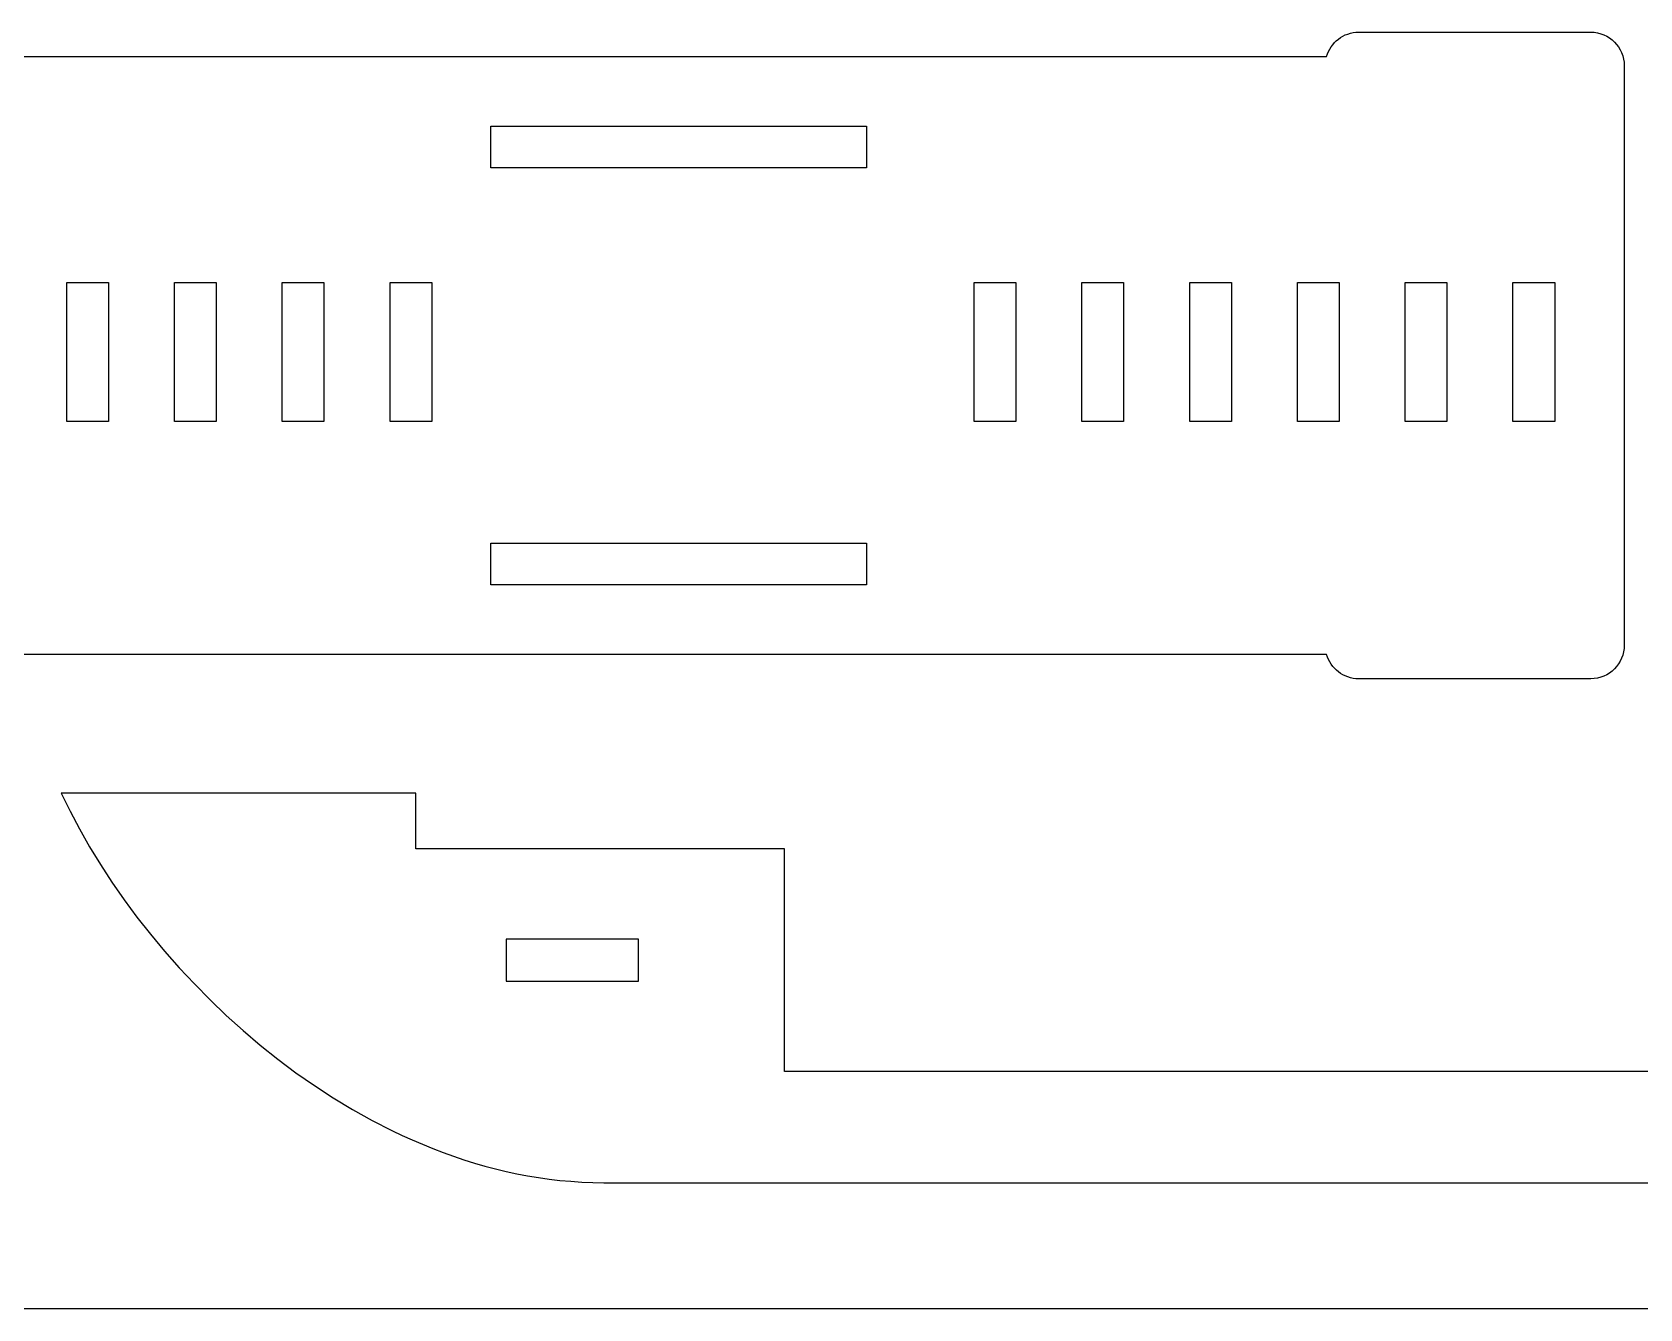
# Model space of a CAD drawing. Extents: x -4267 to 4267, y -2692 to 2692.
# Drawn here: x -3133 to -1744, y 48 to 1152 of the extents above; entities that cross this region are included whole.
import ezdxf

# ---------------------------------------------------------------- set-up
doc = ezdxf.new("R2010")
doc.units = 0
doc.header["$MEASUREMENT"] = 0
doc.layers.get('0').update_dxf_attribs({"linetype": 'CONTINUOUS'})

msp = doc.modelspace()

# ---------------------------------------------------------------- linework, layer by layer
for p, q in [((-2010.7, 1138.9), (-2009.3, 1140.7)), ((-2009.3, 1140.7), (-2007.8, 1142.5)), ((-2007.8, 1142.5), (-2006.2, 1144.1)), ((-2006.2, 1144.1), (-2004.4, 1145.6)), ((-2004.4, 1145.6), (-2002.5, 1146.9)), ((-2002.5, 1146.9), (-2000.5, 1148.1)), ((-2000.5, 1148.1), (-1998.5, 1149.1)), ((-1998.5, 1149.1), (-1996.3, 1149.9)), ((-1996.3, 1149.9), (-1994, 1150.6)), ((-1994, 1150.6), (-1991.7, 1151.1)), ((-1991.7, 1151.1), (-1989.3, 1151.4)), ((-1989.3, 1151.4), (-1986.9, 1151.5)), ((-1986.9, 1151.5), (-1786.2, 1151.5)), ((-1786.2, 1151.5), (-1783.2, 1151.4)), ((-1783.2, 1151.4), (-1780.4, 1150.9)), ((-1780.4, 1150.9), (-1777.6, 1150.2)), ((-1777.6, 1150.2), (-1775, 1149.2)), ((-1775, 1149.2), (-1772.5, 1148)), ((-1772.5, 1148), (-1770.1, 1146.5)), ((-1770.1, 1146.5), (-1767.9, 1144.9)), ((-1767.9, 1144.9), (-1765.8, 1143)), ((-1765.8, 1143), (-1763.9, 1140.9)), ((-1763.9, 1140.9), (-1762.3, 1138.7)), ((-3345, 1130.5), (-2014.6, 1130.5)), ((-2014.6, 1130.5), (-2013.9, 1132.7)), ((-2013.9, 1132.7), (-2013, 1134.9)), ((-2013, 1134.9), (-2011.9, 1136.9)), ((-2011.9, 1136.9), (-2010.7, 1138.9)), ((-1762.3, 1138.7), (-1760.8, 1136.3)), ((-1760.8, 1136.3), (-1759.6, 1133.8)), ((-1759.6, 1133.8), (-1758.6, 1131.1)), ((-1758.6, 1131.1), (-1757.9, 1128.3)), ((-1757.9, 1128.3), (-1757.5, 1125.5)), ((-1757.5, 1125.5), (-1757.3, 1122.5)), ((-1757.3, 1122.5), (-1757.3, 621.6)), ((-2736.9, 1034.3), (-2736.9, 1070.4)), ((-2736.9, 1070.4), (-2412.4, 1070.4)), ((-2412.4, 1070.4), (-2412.4, 1034.3)), ((-2412.4, 1034.3), (-2736.9, 1034.3)), ((-3103.5, 815), (-3103.5, 935.2)), ((-3103.5, 935.2), (-3067.5, 935.2)), ((-3067.5, 935.2), (-3067.5, 815)), ((-3010.4, 815), (-3010.4, 935.2)), ((-3010.4, 935.2), (-2974.3, 935.2)), ((-2974.3, 935.2), (-2974.3, 815)), ((-2917.2, 935.2), (-2881.2, 935.2)), ((-2917.2, 815), (-2917.2, 935.2)), ((-2881.2, 935.2), (-2881.2, 815)), ((-2824.1, 935.2), (-2788, 935.2)), ((-2824.1, 815), (-2824.1, 935.2)), ((-2788, 935.2), (-2788, 815)), ((-2319.3, 935.2), (-2283.2, 935.2)), ((-2319.3, 815), (-2319.3, 935.2)), ((-2283.2, 935.2), (-2283.2, 815)), ((-2226.1, 935.2), (-2190, 935.2)), ((-2226.1, 815), (-2226.1, 935.2)), ((-2190, 935.2), (-2190, 815)), ((-2132.9, 935.2), (-2096.9, 935.2)), ((-2132.9, 815), (-2132.9, 935.2)), ((-2096.9, 935.2), (-2096.9, 815)), ((-2039.8, 815), (-2039.8, 935.2)), ((-2039.8, 935.2), (-2003.7, 935.2)), ((-2003.7, 935.2), (-2003.7, 815)), ((-1946.6, 815), (-1946.6, 935.2)), ((-1946.6, 935.2), (-1910.6, 935.2)), ((-1910.6, 935.2), (-1910.6, 815)), ((-1853.5, 815), (-1853.5, 935.2)), ((-1853.5, 935.2), (-1817.4, 935.2)), ((-1817.4, 935.2), (-1817.4, 815)), ((-3067.5, 815), (-3103.5, 815)), ((-2974.3, 815), (-3010.4, 815)), ((-2881.2, 815), (-2917.2, 815)), ((-2788, 815), (-2824.1, 815)), ((-2283.2, 815), (-2319.3, 815)), ((-2190, 815), (-2226.1, 815)), ((-2096.9, 815), (-2132.9, 815)), ((-2003.7, 815), (-2039.8, 815)), ((-1910.6, 815), (-1946.6, 815)), ((-1817.4, 815), (-1853.5, 815)), ((-2736.9, 673.8), (-2736.9, 709.8)), ((-2736.9, 709.8), (-2412.4, 709.8)), ((-2412.4, 709.8), (-2412.4, 673.8)), ((-2412.4, 673.8), (-2736.9, 673.8)), ((-2014.6, 613.7), (-3345, 613.7)), ((-2013.9, 611.4), (-2014.6, 613.7)), ((-2013, 609.3), (-2013.9, 611.4)), ((-1758.6, 613), (-1759.6, 610.4)), ((-1757.9, 615.8), (-1758.6, 613)), ((-1757.5, 618.7), (-1757.9, 615.8)), ((-1757.3, 621.6), (-1757.5, 618.7)), ((-2011.9, 607.2), (-2013, 609.3)), ((-2010.7, 605.3), (-2011.9, 607.2)), ((-2009.3, 603.4), (-2010.7, 605.3)), ((-2007.8, 601.7), (-2009.3, 603.4)), ((-2006.1, 600.1), (-2007.8, 601.7)), ((-2004.4, 598.6), (-2006.1, 600.1)), ((-2002.5, 597.3), (-2004.4, 598.6)), ((-1770.1, 597.6), (-1772.5, 596.1)), ((-1767.9, 599.3), (-1770.1, 597.6)), ((-1765.8, 601.2), (-1767.9, 599.3)), ((-1763.9, 603.2), (-1765.8, 601.2)), ((-1762.3, 605.5), (-1763.9, 603.2)), ((-1760.8, 607.9), (-1762.3, 605.5)), ((-1759.6, 610.4), (-1760.8, 607.9)), ((-2000.5, 596.1), (-2002.5, 597.3)), ((-1998.4, 595.1), (-2000.5, 596.1)), ((-1996.3, 594.2), (-1998.4, 595.1)), ((-1994, 593.5), (-1996.3, 594.2)), ((-1991.7, 593), (-1994, 593.5)), ((-1989.3, 592.7), (-1991.7, 593)), ((-1986.9, 592.6), (-1989.3, 592.7)), ((-1786.2, 592.6), (-1986.9, 592.6)), ((-1783.2, 592.8), (-1786.2, 592.6)), ((-1780.4, 593.2), (-1783.2, 592.8)), ((-1777.6, 593.9), (-1780.4, 593.2)), ((-1775, 594.9), (-1777.6, 593.9)), ((-1772.5, 596.1), (-1775, 594.9)), ((-2801.7, 493.7), (-3108.2, 493.7)), ((-3108.2, 493.7), (-3100.7, 478.3)), ((-2801.7, 445.6), (-2801.7, 493.7)), ((-3100.7, 478.3), (-3092.6, 462.9)), ((-3092.6, 462.9), (-3083.8, 447.5)), ((-3083.8, 447.5), (-3074.4, 432.1)), ((-2483.2, 445.6), (-2801.7, 445.6)), ((-2483.2, 253.3), (-2483.2, 445.6)), ((-3074.4, 432.1), (-3064.5, 416.9)), ((-3064.5, 416.9), (-3053.9, 401.7)), ((-3053.9, 401.7), (-3042.8, 386.7)), ((-3042.8, 386.7), (-3031.2, 371.9)), ((-3031.2, 371.9), (-3019, 357.3)), ((-2609.4, 367.5), (-2723.6, 367.5)), ((-2723.6, 367.5), (-2723.6, 331.4)), ((-2609.4, 331.4), (-2609.4, 367.5)), ((-3019, 357.3), (-3006.4, 342.9)), ((-3006.4, 342.9), (-2993.2, 328.9)), ((-2993.2, 328.9), (-2979.6, 315.1)), ((-2723.6, 331.4), (-2609.4, 331.4)), ((-2979.6, 315.1), (-2965.6, 301.7)), ((-2965.6, 301.7), (-2951.1, 288.7)), ((-2951.1, 288.7), (-2936.3, 276.1)), ((-2936.3, 276.1), (-2921, 263.9)), ((-2921, 263.9), (-2905.4, 252.2)), ((-2905.4, 252.2), (-2889.4, 241)), ((-1713.9, 253.3), (-2483.2, 253.3)), ((-2889.4, 241), (-2873.1, 230.4)), ((-2873.1, 230.4), (-2856.5, 220.4)), ((-2856.5, 220.4), (-2839.6, 210.9)), ((-2839.6, 210.9), (-2822.4, 202.2)), ((-2822.4, 202.2), (-2813.7, 198)), ((-2813.7, 198), (-2804.9, 194.1)), ((-2804.9, 194.1), (-2796.1, 190.3)), ((-2796.1, 190.3), (-2787.2, 186.7)), ((-2787.2, 186.7), (-2778.3, 183.2)), ((-2778.3, 183.2), (-2769.3, 180)), ((-2769.3, 180), (-2760.3, 177)), ((-2760.3, 177), (-2751.2, 174.1)), ((-2751.2, 174.1), (-2742.1, 171.5)), ((-2742.1, 171.5), (-2732.9, 169.1)), ((-2732.9, 169.1), (-2723.7, 166.9)), ((-2723.7, 166.9), (-2714.5, 164.9)), ((-2714.5, 164.9), (-2705.2, 163.1)), ((-2705.2, 163.1), (-2695.9, 161.5)), ((-2695.9, 161.5), (-2686.5, 160.2)), ((-2686.5, 160.2), (-2677.2, 159.1)), ((-2677.2, 159.1), (-2667.8, 158.3)), ((-2667.8, 158.3), (-2658.3, 157.6)), ((-2658.3, 157.6), (-2648.9, 157.3)), ((-2648.9, 157.3), (-2639.4, 157.1)), ((-2639.4, 157.1), (-151.3, 157.1)), ((-60.1, 48.1), (-4267, 48.1))]:
    msp.add_line(p, q)

doc.saveas('drawing.dxf')
